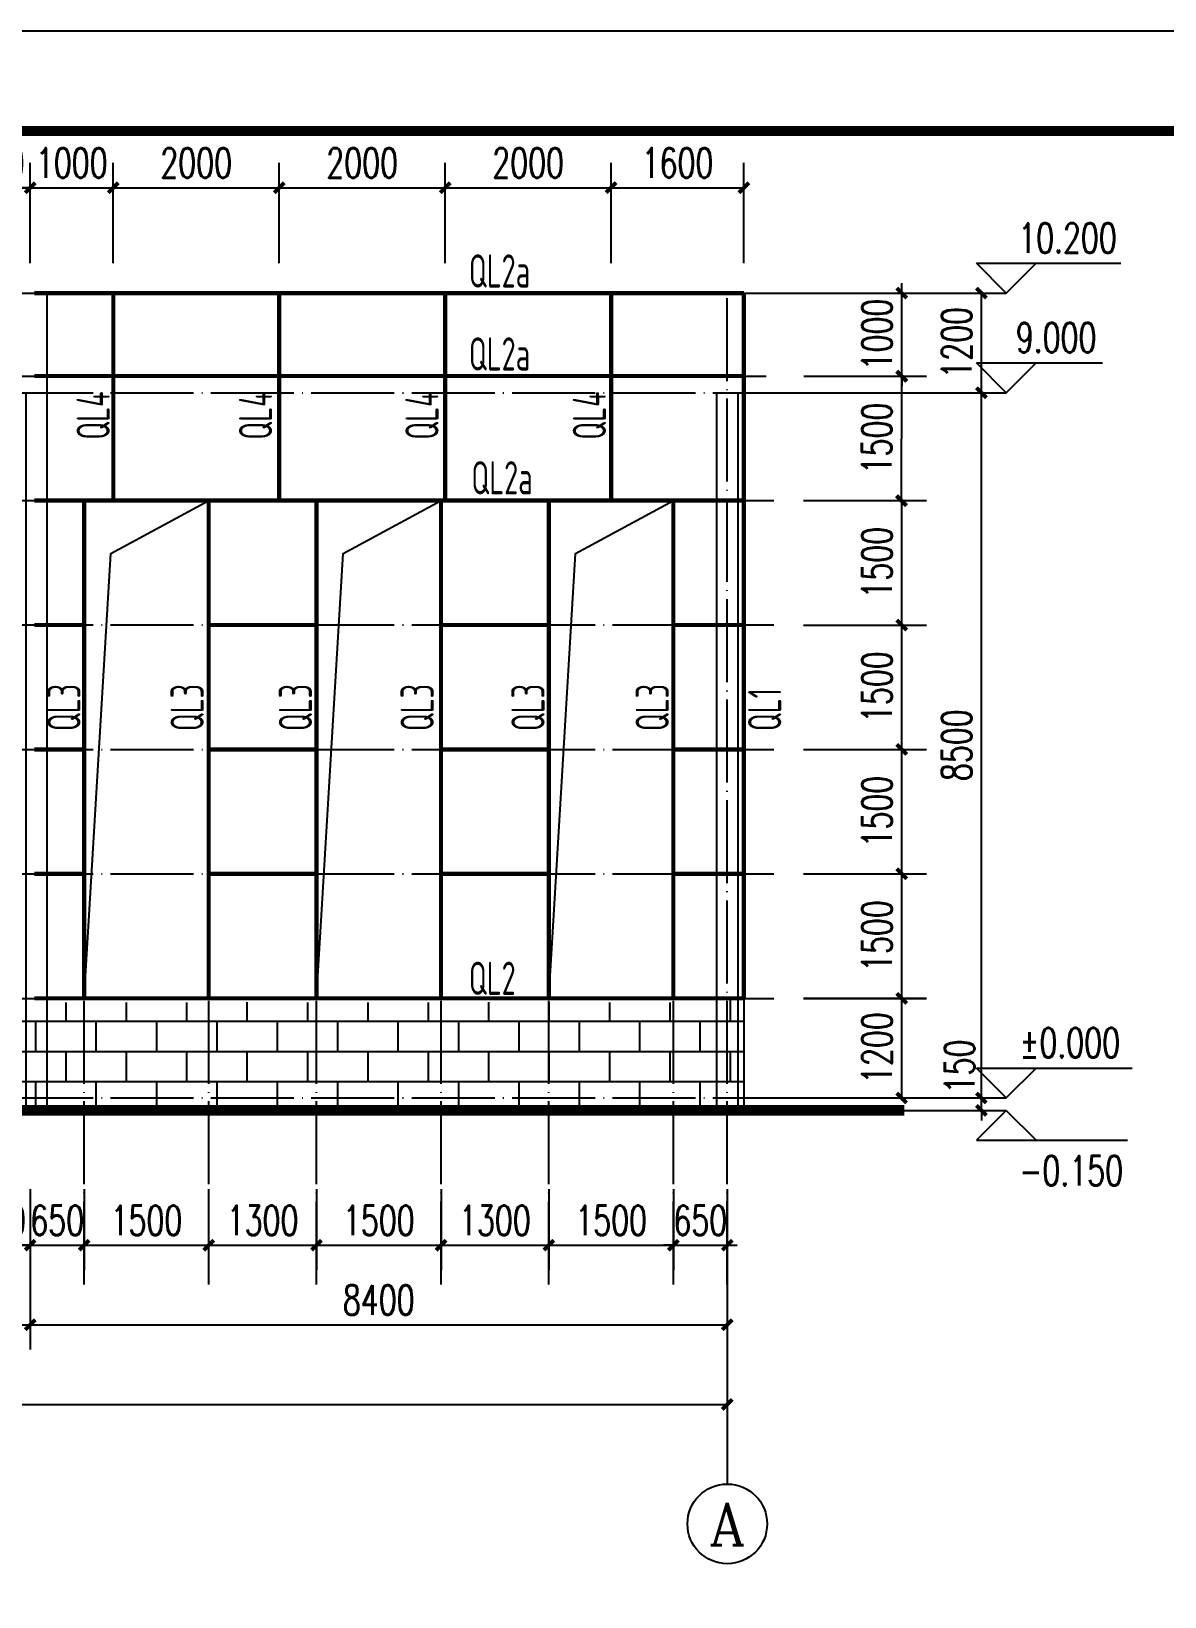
# Model space of a CAD drawing. Extents: x 14207793 to 14719554, y -1675802 to -1228715.
# Drawn here: x 14319388 to 14333046, y -1495357 to -1476490 of the extents above; entities that cross this region are included whole.
import ezdxf
from ezdxf.enums import TextEntityAlignment as Align

# ---------------------------------------------------------------- set-up
doc = ezdxf.new("R2010")
doc.units = 0
doc.header["$LTSCALE"] = 500
doc.header["$MEASUREMENT"] = 0
doc.linetypes.add('DOTE', pattern=[2.42, 2, -0.2, 0.02, -0.2])
doc.layers.get('0').update_dxf_attribs({"linetype": 'CONTINUOUS'})
doc.layers.get('DEFPOINTS').update_dxf_attribs({"color": 140, "linetype": 'CONTINUOUS'})
for name, color, linetype in [('AXIS', 3, 'CONTINUOUS'), ('AXIS_TEXT', 7, 'CONTINUOUS'), ('DIM_ELEV', 3, 'CONTINUOUS'), ('DOTE', 8, 'DOTE'), ('LAYER1', 150, 'CONTINUOUS'), ('PUB_DIM', 3, 'CONTINUOUS'), ('PUB_TEXT', 6, 'CONTINUOUS'), ('PUB_TITLE', 4, 'CONTINUOUS')]:
    doc.layers.add(name, color=color, linetype=linetype)
doc.styles.add('_TCH_AXIS', font='COMPLEX', dxfattribs={"bigfont": 'GBCBIG'})
doc.styles.add('_TCH_DIM', font='SIMPLEX', dxfattribs={"bigfont": 'GBCBIG'})
doc.styles.add('_TCH_DIM_T3', font='SIMPLEX', dxfattribs={"width": 0.705882, "bigfont": 'GBCBIG'})
doc.styles.add('TSSD_REIN', font='Tssdeng.shx', dxfattribs={"width": 0.65, "bigfont": 'hztxt.shx'})
doc.dimstyles.new('_TCH_ARCH&&120', dxfattribs={"dimtxt": 357, "dimasz": 120, "dimexe": 300, "dimexo": 360, "dimgap": 120, "dimtad": 1, "dimdec": 0, "dimzin": 0, "dimdsep": 46, "dimtxsty": '_TCH_DIM_T3', "dimblk": 'ARCHTICK', "dimcen": 0.09, "dimclrt": 7, "dimazin": 2, "dimtfac": 1, "dimtdec": 0, "dimtix": 1, "dimtmove": 2, "dimatfit": 3, "dimfxl": 0, "dimtolj": 1, "dimtzin": 0, "dimarcsym": 0})
pattern_1 = [(0, (14098172.5, -1391979.55), (0, 363.9312), []), (90, (14098172.5, -1391979.55), (-363.9312, 363.9312), [363.9312, -363.9312])]

# ---------------------------------------------------------------- blocks, each defined once
blk = doc.blocks.new('_ArchTick')
at = {"color": 0, "linetype": 'ByBlock', "const_width": 0.4}
blk.add_lwpolyline([(-0.5, -0.5), (0.5, 0.5)], dxfattribs=at)
blk = doc.blocks.new('*D194')
at = {"layer": 'DEFPOINTS', "color": 0}
for p in [(14328335, -1488146), (14329877, -1488146), (14328335, -1489346)]:
    blk.add_point(p, dxfattribs=at)
at = {"layer": 'PUB_DIM', "color": 0, "lineweight": -2}
for p, q in [((14328695, -1488146), (14330177, -1488146)), ((14329877, -1489346), (14329877, -1488146)), ((14328695, -1489346), (14330177, -1489346))]:
    blk.add_line(p, q, dxfattribs=at)
at = {"layer": 'PUB_DIM', "color": 0, "lineweight": -2, "xscale": 120, "yscale": 120, "zscale": 120}
for p, rotation in [((14329877, -1488146), 90), ((14329877, -1489346), 270)]:
    blk.add_blockref('_ArchTick', p, dxfattribs=dict(at, rotation=rotation))
at = {"layer": 'PUB_DIM', "color": 7, "insert": (14329579, -1488745), "char_height": 357, "attachment_point": 5, "rotation": 90, "style": '_TCH_DIM_T3'}
blk.add_mtext('\\A1;1200', dxfattribs=at)
blk = doc.blocks.new('*D195')
at = {"layer": 'DEFPOINTS', "color": 0}
for p in [(14328335, -1482146), (14329877, -1482146), (14328335, -1483646)]:
    blk.add_point(p, dxfattribs=at)
at = {"layer": 'PUB_DIM', "color": 0, "lineweight": -2}
for p, q in [((14328695, -1482146), (14330177, -1482146)), ((14329877, -1483646), (14329877, -1482146)), ((14328695, -1483646), (14330177, -1483646))]:
    blk.add_line(p, q, dxfattribs=at)
at = {"layer": 'PUB_DIM', "color": 0, "lineweight": -2, "xscale": 120, "yscale": 120, "zscale": 120}
for p, rotation in [((14329877, -1482146), 90), ((14329877, -1483646), 270)]:
    blk.add_blockref('_ArchTick', p, dxfattribs=dict(at, rotation=rotation))
at = {"layer": 'PUB_DIM', "color": 7, "insert": (14329579, -1482895), "char_height": 357, "attachment_point": 5, "rotation": 90, "style": '_TCH_DIM_T3'}
blk.add_mtext('\\A1;1500', dxfattribs=at)
blk = doc.blocks.new('*D196')
at = {"layer": 'DEFPOINTS', "color": 0}
for p in [(14328339, -1480646), (14329877, -1480649), (14328335, -1482146)]:
    blk.add_point(p, dxfattribs=at)
at = {"layer": 'PUB_DIM', "color": 0, "lineweight": -2}
for p, q in [((14328699, -1480646), (14330177, -1480649)), ((14329874, -1482149), (14329877, -1480649)), ((14328695, -1482146), (14330174, -1482149))]:
    blk.add_line(p, q, dxfattribs=at)
at = {"layer": 'PUB_DIM', "color": 0, "lineweight": -2, "xscale": 120, "yscale": 120, "zscale": 120}
for p, rotation in [((14329877, -1480649), 89.87631883718794), ((14329874, -1482149), 269.876318837188)]:
    blk.add_blockref('_ArchTick', p, dxfattribs=dict(at, rotation=rotation))
at = {"layer": 'PUB_DIM', "color": 7, "insert": (14329577, -1481398), "char_height": 357, "attachment_point": 5, "rotation": 89.8763, "style": '_TCH_DIM_T3'}
blk.add_mtext('\\A1;1500', dxfattribs=at)
blk = doc.blocks.new('*D197')
at = {"layer": 'DEFPOINTS', "color": 0}
for p in [(14327975, -1489346), (14330837, -1489346), (14327975, -1489496)]:
    blk.add_point(p, dxfattribs=at)
at = {"layer": 'PUB_DIM', "color": 0, "lineweight": -2}
for p, q in [((14328335, -1489346), (14331137, -1489346)), ((14330837, -1489346), (14330837, -1489226)), ((14330837, -1489496), (14330837, -1489346)), ((14328335, -1489496), (14331137, -1489496)), ((14330837, -1489496), (14330837, -1489616))]:
    blk.add_line(p, q, dxfattribs=at)
at = {"layer": 'PUB_DIM', "color": 0, "lineweight": -2, "xscale": 120, "yscale": 120, "zscale": 120}
for p, rotation in [((14330837, -1489346), 270), ((14330837, -1489496), 90)]:
    blk.add_blockref('_ArchTick', p, dxfattribs=dict(at, rotation=rotation))
at = {"layer": 'PUB_DIM', "color": 7, "insert": (14330574, -1488967), "char_height": 357, "attachment_point": 5, "rotation": 90, "style": '_TCH_DIM_T3'}
blk.add_mtext('\\A1;150', dxfattribs=at)
blk = doc.blocks.new('*D198')
at = {"layer": 'DEFPOINTS', "color": 0}
for p in [(14327975, -1480846), (14330837, -1480846), (14327975, -1489346)]:
    blk.add_point(p, dxfattribs=at)
at = {"layer": 'PUB_DIM', "color": 0, "lineweight": -2}
for p, q in [((14328335, -1480846), (14331137, -1480846)), ((14330837, -1489346), (14330837, -1480846)), ((14328335, -1489346), (14331137, -1489346))]:
    blk.add_line(p, q, dxfattribs=at)
at = {"layer": 'PUB_DIM', "color": 0, "lineweight": -2, "xscale": 120, "yscale": 120, "zscale": 120}
for p, rotation in [((14330837, -1480846), 90), ((14330837, -1489346), 270)]:
    blk.add_blockref('_ArchTick', p, dxfattribs=dict(at, rotation=rotation))
at = {"layer": 'PUB_DIM', "color": 7, "insert": (14330539, -1485095), "char_height": 357, "attachment_point": 5, "rotation": 90, "style": '_TCH_DIM_T3'}
blk.add_mtext('\\A1;8500', dxfattribs=at)
blk = doc.blocks.new('*D199')
at = {"layer": 'DEFPOINTS', "color": 0}
for p in [(14327975, -1479646), (14330837, -1479646), (14327975, -1480846)]:
    blk.add_point(p, dxfattribs=at)
at = {"layer": 'PUB_DIM', "color": 0, "lineweight": -2}
for p, q in [((14328335, -1479646), (14331137, -1479646)), ((14330837, -1480846), (14330837, -1479646)), ((14328335, -1480846), (14331137, -1480846))]:
    blk.add_line(p, q, dxfattribs=at)
at = {"layer": 'PUB_DIM', "color": 0, "lineweight": -2, "xscale": 120, "yscale": 120, "zscale": 120}
for p, rotation in [((14330837, -1479646), 90), ((14330837, -1480846), 270)]:
    blk.add_blockref('_ArchTick', p, dxfattribs=dict(at, rotation=rotation))
at = {"layer": 'PUB_DIM', "color": 7, "insert": (14330539, -1480245), "char_height": 357, "attachment_point": 5, "rotation": 90, "style": '_TCH_DIM_T3'}
blk.add_mtext('\\A1;1200', dxfattribs=at)
blk = doc.blocks.new('*D234')
at = {"layer": 'AXIS', "color": 0, "lineweight": -2}
for p, q in [((14313375, -1491160), (14313375, -1492380)), ((14319375, -1491160), (14319375, -1492380)), ((14313375, -1492080), (14319375, -1492080))]:
    blk.add_line(p, q, dxfattribs=at)
at = {"layer": 'DEFPOINTS', "color": 0}
for p in [(14313375, -1490800), (14319375, -1490800), (14319375, -1492080)]:
    blk.add_point(p, dxfattribs=at)
at = {"layer": 'AXIS', "color": 0, "lineweight": -2, "xscale": 120, "yscale": 120, "zscale": 120, "rotation": 180}
blk.add_blockref('_ArchTick', (14313375, -1492080), dxfattribs=at)
at = {"layer": 'AXIS', "color": 0, "lineweight": -2, "xscale": 120, "yscale": 120, "zscale": 120}
blk.add_blockref('_ArchTick', (14319375, -1492080), dxfattribs=at)
at = {"layer": 'AXIS', "color": 7, "insert": (14316375, -1491782), "char_height": 357, "attachment_point": 5, "style": '_TCH_DIM_T3'}
blk.add_mtext('\\A1;6000', dxfattribs=at)
blk = doc.blocks.new('*D235')
at = {"layer": 'AXIS', "color": 0, "lineweight": -2}
for p, q in [((14319375, -1491160), (14319375, -1492380)), ((14327775, -1491160), (14327775, -1492380)), ((14319375, -1492080), (14327775, -1492080))]:
    blk.add_line(p, q, dxfattribs=at)
at = {"layer": 'DEFPOINTS', "color": 0}
for p in [(14319375, -1490800), (14327775, -1490800), (14327775, -1492080)]:
    blk.add_point(p, dxfattribs=at)
at = {"layer": 'AXIS', "color": 0, "lineweight": -2, "xscale": 120, "yscale": 120, "zscale": 120, "rotation": 180}
blk.add_blockref('_ArchTick', (14319375, -1492080), dxfattribs=at)
at = {"layer": 'AXIS', "color": 0, "lineweight": -2, "xscale": 120, "yscale": 120, "zscale": 120}
blk.add_blockref('_ArchTick', (14327775, -1492080), dxfattribs=at)
at = {"layer": 'AXIS', "color": 7, "insert": (14323575, -1491782), "char_height": 357, "attachment_point": 5, "style": '_TCH_DIM_T3'}
blk.add_mtext('\\A1;8400', dxfattribs=at)
blk = doc.blocks.new('*D236')
at = {"layer": 'AXIS', "color": 0, "lineweight": -2}
for p, q in [((14217375, -1491907), (14217375, -1493340)), ((14327775, -1491960), (14327775, -1493340)), ((14217375, -1493040), (14327775, -1493040))]:
    blk.add_line(p, q, dxfattribs=at)
at = {"layer": 'DEFPOINTS', "color": 0}
for p in [(14217375, -1491547), (14327775, -1491600), (14327775, -1493040)]:
    blk.add_point(p, dxfattribs=at)
at = {"layer": 'AXIS', "color": 0, "lineweight": -2, "xscale": 120, "yscale": 120, "zscale": 120, "rotation": 180}
blk.add_blockref('_ArchTick', (14217375, -1493040), dxfattribs=at)
at = {"layer": 'AXIS', "color": 0, "lineweight": -2, "xscale": 120, "yscale": 120, "zscale": 120}
blk.add_blockref('_ArchTick', (14327775, -1493040), dxfattribs=at)
at = {"layer": 'AXIS', "color": 7, "insert": (14272575, -1492742), "char_height": 357, "attachment_point": 5, "style": '_TCH_DIM_T3'}
blk.add_mtext('\\A1;110400', dxfattribs=at)
blk = doc.blocks.new('*D315')
at = {"layer": 'AXIS', "color": 0, "lineweight": -2}
for p, q in [((14318625, -1490444), (14318625, -1491421)), ((14319375, -1490444), (14319375, -1491421)), ((14318625, -1491121), (14318505, -1491121)), ((14318625, -1491121), (14319375, -1491121)), ((14319375, -1491121), (14319495, -1491121))]:
    blk.add_line(p, q, dxfattribs=at)
at = {"layer": 'DEFPOINTS', "color": 0}
for p in [(14318625, -1490084), (14319375, -1490084), (14319375, -1491121)]:
    blk.add_point(p, dxfattribs=at)
at = {"layer": 'AXIS', "color": 0, "lineweight": -2, "xscale": 120, "yscale": 120, "zscale": 120}
blk.add_blockref('_ArchTick', (14318625, -1491121), dxfattribs=at)
at = {"layer": 'AXIS', "color": 0, "lineweight": -2, "xscale": 120, "yscale": 120, "zscale": 120, "rotation": 180}
blk.add_blockref('_ArchTick', (14319375, -1491121), dxfattribs=at)
at = {"layer": 'AXIS', "color": 7, "insert": (14319000, -1490822), "char_height": 357, "attachment_point": 5, "style": '_TCH_DIM_T3'}
blk.add_mtext('\\A1;750', dxfattribs=at)
blk = doc.blocks.new('*D316')
at = {"layer": 'AXIS', "color": 0, "lineweight": -2}
for p, q in [((14319375, -1490444), (14319375, -1491421)), ((14320025, -1490444), (14320025, -1491421)), ((14319375, -1491121), (14319255, -1491121)), ((14319375, -1491121), (14320025, -1491121)), ((14320025, -1491121), (14320145, -1491121))]:
    blk.add_line(p, q, dxfattribs=at)
at = {"layer": 'DEFPOINTS', "color": 0}
for p in [(14319375, -1490084), (14320025, -1490084), (14320025, -1491121)]:
    blk.add_point(p, dxfattribs=at)
at = {"layer": 'AXIS', "color": 0, "lineweight": -2, "xscale": 120, "yscale": 120, "zscale": 120}
blk.add_blockref('_ArchTick', (14319375, -1491121), dxfattribs=at)
at = {"layer": 'AXIS', "color": 0, "lineweight": -2, "xscale": 120, "yscale": 120, "zscale": 120, "rotation": 180}
blk.add_blockref('_ArchTick', (14320025, -1491121), dxfattribs=at)
at = {"layer": 'AXIS', "color": 7, "insert": (14319700, -1490822), "char_height": 357, "attachment_point": 5, "style": '_TCH_DIM_T3'}
blk.add_mtext('\\A1;650', dxfattribs=at)
blk = doc.blocks.new('*D317')
at = {"layer": 'AXIS', "color": 0, "lineweight": -2}
for p, q in [((14320025, -1490444), (14320025, -1491421)), ((14321525, -1490444), (14321525, -1491421)), ((14320025, -1491121), (14321525, -1491121))]:
    blk.add_line(p, q, dxfattribs=at)
at = {"layer": 'DEFPOINTS', "color": 0}
for p in [(14320025, -1490084), (14321525, -1490084), (14321525, -1491121)]:
    blk.add_point(p, dxfattribs=at)
at = {"layer": 'AXIS', "color": 0, "lineweight": -2, "xscale": 120, "yscale": 120, "zscale": 120, "rotation": 180}
blk.add_blockref('_ArchTick', (14320025, -1491121), dxfattribs=at)
at = {"layer": 'AXIS', "color": 0, "lineweight": -2, "xscale": 120, "yscale": 120, "zscale": 120}
blk.add_blockref('_ArchTick', (14321525, -1491121), dxfattribs=at)
at = {"layer": 'AXIS', "color": 7, "insert": (14320775, -1490822), "char_height": 357, "attachment_point": 5, "style": '_TCH_DIM_T3'}
blk.add_mtext('\\A1;1500', dxfattribs=at)
blk = doc.blocks.new('*D318')
at = {"layer": 'AXIS', "color": 0, "lineweight": -2}
for p, q in [((14321525, -1490444), (14321525, -1491421)), ((14322825, -1490444), (14322825, -1491421)), ((14321525, -1491121), (14322825, -1491121))]:
    blk.add_line(p, q, dxfattribs=at)
at = {"layer": 'DEFPOINTS', "color": 0}
for p in [(14321525, -1490084), (14322825, -1490084), (14322825, -1491121)]:
    blk.add_point(p, dxfattribs=at)
at = {"layer": 'AXIS', "color": 0, "lineweight": -2, "xscale": 120, "yscale": 120, "zscale": 120, "rotation": 180}
blk.add_blockref('_ArchTick', (14321525, -1491121), dxfattribs=at)
at = {"layer": 'AXIS', "color": 0, "lineweight": -2, "xscale": 120, "yscale": 120, "zscale": 120}
blk.add_blockref('_ArchTick', (14322825, -1491121), dxfattribs=at)
at = {"layer": 'AXIS', "color": 7, "insert": (14322175, -1490822), "char_height": 357, "attachment_point": 5, "style": '_TCH_DIM_T3'}
blk.add_mtext('\\A1;1300', dxfattribs=at)
blk = doc.blocks.new('*D319')
at = {"layer": 'AXIS', "color": 0, "lineweight": -2}
for p, q in [((14322825, -1490444), (14322825, -1491421)), ((14324325, -1490444), (14324325, -1491421)), ((14322825, -1491121), (14324325, -1491121))]:
    blk.add_line(p, q, dxfattribs=at)
at = {"layer": 'DEFPOINTS', "color": 0}
for p in [(14322825, -1490084), (14324325, -1490084), (14324325, -1491121)]:
    blk.add_point(p, dxfattribs=at)
at = {"layer": 'AXIS', "color": 0, "lineweight": -2, "xscale": 120, "yscale": 120, "zscale": 120, "rotation": 180}
blk.add_blockref('_ArchTick', (14322825, -1491121), dxfattribs=at)
at = {"layer": 'AXIS', "color": 0, "lineweight": -2, "xscale": 120, "yscale": 120, "zscale": 120}
blk.add_blockref('_ArchTick', (14324325, -1491121), dxfattribs=at)
at = {"layer": 'AXIS', "color": 7, "insert": (14323575, -1490822), "char_height": 357, "attachment_point": 5, "style": '_TCH_DIM_T3'}
blk.add_mtext('\\A1;1500', dxfattribs=at)
blk = doc.blocks.new('*D320')
at = {"layer": 'AXIS', "color": 0, "lineweight": -2}
for p, q in [((14324325, -1490444), (14324325, -1491421)), ((14325625, -1490444), (14325625, -1491421)), ((14324325, -1491121), (14325625, -1491121))]:
    blk.add_line(p, q, dxfattribs=at)
at = {"layer": 'DEFPOINTS', "color": 0}
for p in [(14324325, -1490084), (14325625, -1490084), (14325625, -1491121)]:
    blk.add_point(p, dxfattribs=at)
at = {"layer": 'AXIS', "color": 0, "lineweight": -2, "xscale": 120, "yscale": 120, "zscale": 120, "rotation": 180}
blk.add_blockref('_ArchTick', (14324325, -1491121), dxfattribs=at)
at = {"layer": 'AXIS', "color": 0, "lineweight": -2, "xscale": 120, "yscale": 120, "zscale": 120}
blk.add_blockref('_ArchTick', (14325625, -1491121), dxfattribs=at)
at = {"layer": 'AXIS', "color": 7, "insert": (14324975, -1490822), "char_height": 357, "attachment_point": 5, "style": '_TCH_DIM_T3'}
blk.add_mtext('\\A1;1300', dxfattribs=at)
blk = doc.blocks.new('*D321')
at = {"layer": 'AXIS', "color": 0, "lineweight": -2}
for p, q in [((14325625, -1490444), (14325625, -1491421)), ((14327125, -1490444), (14327125, -1491421)), ((14325625, -1491121), (14327125, -1491121))]:
    blk.add_line(p, q, dxfattribs=at)
at = {"layer": 'DEFPOINTS', "color": 0}
for p in [(14325625, -1490084), (14327125, -1490084), (14327125, -1491121)]:
    blk.add_point(p, dxfattribs=at)
at = {"layer": 'AXIS', "color": 0, "lineweight": -2, "xscale": 120, "yscale": 120, "zscale": 120, "rotation": 180}
blk.add_blockref('_ArchTick', (14325625, -1491121), dxfattribs=at)
at = {"layer": 'AXIS', "color": 0, "lineweight": -2, "xscale": 120, "yscale": 120, "zscale": 120}
blk.add_blockref('_ArchTick', (14327125, -1491121), dxfattribs=at)
at = {"layer": 'AXIS', "color": 7, "insert": (14326375, -1490822), "char_height": 357, "attachment_point": 5, "style": '_TCH_DIM_T3'}
blk.add_mtext('\\A1;1500', dxfattribs=at)
blk = doc.blocks.new('*D322')
at = {"layer": 'AXIS', "color": 0, "lineweight": -2}
for p, q in [((14327125, -1490444), (14327125, -1491421)), ((14327775, -1490444), (14327775, -1491421)), ((14327125, -1491121), (14327005, -1491121)), ((14327125, -1491121), (14327775, -1491121)), ((14327775, -1491121), (14327895, -1491121))]:
    blk.add_line(p, q, dxfattribs=at)
at = {"layer": 'DEFPOINTS', "color": 0}
for p in [(14327125, -1490084), (14327775, -1490084), (14327775, -1491121)]:
    blk.add_point(p, dxfattribs=at)
at = {"layer": 'AXIS', "color": 0, "lineweight": -2, "xscale": 120, "yscale": 120, "zscale": 120}
blk.add_blockref('_ArchTick', (14327125, -1491121), dxfattribs=at)
at = {"layer": 'AXIS', "color": 0, "lineweight": -2, "xscale": 120, "yscale": 120, "zscale": 120, "rotation": 180}
blk.add_blockref('_ArchTick', (14327775, -1491121), dxfattribs=at)
at = {"layer": 'AXIS', "color": 7, "insert": (14327450, -1490822), "char_height": 357, "attachment_point": 5, "style": '_TCH_DIM_T3'}
blk.add_mtext('\\A1;650', dxfattribs=at)
blk = doc.blocks.new('*D327')
at = {"layer": 'DEFPOINTS', "color": 0}
for p in [(14328339, -1479646), (14329877, -1479646), (14328339, -1480646)]:
    blk.add_point(p, dxfattribs=at)
at = {"layer": 'PUB_DIM', "color": 0, "lineweight": -2}
for p, q in [((14329877, -1479646), (14329877, -1479526)), ((14328699, -1479646), (14330177, -1479646)), ((14329877, -1480646), (14329877, -1479646)), ((14328699, -1480646), (14330177, -1480646)), ((14329877, -1480646), (14329877, -1480766))]:
    blk.add_line(p, q, dxfattribs=at)
at = {"layer": 'PUB_DIM', "color": 0, "lineweight": -2, "xscale": 120, "yscale": 120, "zscale": 120}
for p, rotation in [((14329877, -1479646), 270), ((14329877, -1480646), 90)]:
    blk.add_blockref('_ArchTick', p, dxfattribs=dict(at, rotation=rotation))
at = {"layer": 'PUB_DIM', "color": 7, "insert": (14329579, -1480145), "char_height": 357, "attachment_point": 5, "rotation": 90, "style": '_TCH_DIM_T3'}
blk.add_mtext('\\A1;1000', dxfattribs=at)
blk = doc.blocks.new('*D328')
at = {"layer": 'DEFPOINTS', "color": 0}
for p in [(14328335, -1483646), (14329877, -1483646), (14328335, -1485146)]:
    blk.add_point(p, dxfattribs=at)
at = {"layer": 'PUB_DIM', "color": 0, "lineweight": -2}
for p, q in [((14328695, -1483646), (14330177, -1483646)), ((14329877, -1485146), (14329877, -1483646)), ((14328695, -1485146), (14330177, -1485146))]:
    blk.add_line(p, q, dxfattribs=at)
at = {"layer": 'PUB_DIM', "color": 0, "lineweight": -2, "xscale": 120, "yscale": 120, "zscale": 120}
for p, rotation in [((14329877, -1483646), 90), ((14329877, -1485146), 270)]:
    blk.add_blockref('_ArchTick', p, dxfattribs=dict(at, rotation=rotation))
at = {"layer": 'PUB_DIM', "color": 7, "insert": (14329579, -1484395), "char_height": 357, "attachment_point": 5, "rotation": 90, "style": '_TCH_DIM_T3'}
blk.add_mtext('\\A1;1500', dxfattribs=at)
blk = doc.blocks.new('*D329')
at = {"layer": 'DEFPOINTS', "color": 0}
for p in [(14328335, -1485146), (14329877, -1485146), (14328335, -1486645)]:
    blk.add_point(p, dxfattribs=at)
at = {"layer": 'PUB_DIM', "color": 0, "lineweight": -2}
for p, q in [((14328695, -1485146), (14330177, -1485146)), ((14329877, -1486645), (14329877, -1485146)), ((14328695, -1486645), (14330177, -1486645))]:
    blk.add_line(p, q, dxfattribs=at)
at = {"layer": 'PUB_DIM', "color": 0, "lineweight": -2, "xscale": 120, "yscale": 120, "zscale": 120}
for p, rotation in [((14329877, -1485146), 90), ((14329877, -1486645), 270)]:
    blk.add_blockref('_ArchTick', p, dxfattribs=dict(at, rotation=rotation))
at = {"layer": 'PUB_DIM', "color": 7, "insert": (14329579, -1485895), "char_height": 357, "attachment_point": 5, "rotation": 90, "style": '_TCH_DIM_T3'}
blk.add_mtext('\\A1;1500', dxfattribs=at)
blk = doc.blocks.new('*D330')
at = {"layer": 'DEFPOINTS', "color": 0}
for p in [(14328335, -1486645), (14329877, -1486645), (14328335, -1488145)]:
    blk.add_point(p, dxfattribs=at)
at = {"layer": 'PUB_DIM', "color": 0, "lineweight": -2}
for p, q in [((14328695, -1486645), (14330177, -1486645)), ((14329877, -1488145), (14329877, -1486645)), ((14328695, -1488145), (14330177, -1488145))]:
    blk.add_line(p, q, dxfattribs=at)
at = {"layer": 'PUB_DIM', "color": 0, "lineweight": -2, "xscale": 120, "yscale": 120, "zscale": 120}
for p, rotation in [((14329877, -1486645), 90), ((14329877, -1488145), 270)]:
    blk.add_blockref('_ArchTick', p, dxfattribs=dict(at, rotation=rotation))
at = {"layer": 'PUB_DIM', "color": 7, "insert": (14329579, -1487395), "char_height": 357, "attachment_point": 5, "rotation": 90, "style": '_TCH_DIM_T3'}
blk.add_mtext('\\A1;1500', dxfattribs=at)
blk = doc.blocks.new('*D930')
at = {"layer": 'DEFPOINTS', "color": 0}
for p in [(14319375, -1478375), (14318375, -1479646), (14319375, -1479646)]:
    blk.add_point(p, dxfattribs=at)
at = {"layer": 'PUB_DIM', "color": 0, "lineweight": -2}
for p, q in [((14318375, -1479286), (14318375, -1478075)), ((14319375, -1479286), (14319375, -1478075)), ((14318375, -1478375), (14318255, -1478375)), ((14318375, -1478375), (14319375, -1478375)), ((14319375, -1478375), (14319495, -1478375))]:
    blk.add_line(p, q, dxfattribs=at)
at = {"layer": 'PUB_DIM', "color": 0, "lineweight": -2, "xscale": 120, "yscale": 120, "zscale": 120}
blk.add_blockref('_ArchTick', (14318375, -1478375), dxfattribs=at)
at = {"layer": 'PUB_DIM', "color": 0, "lineweight": -2, "xscale": 120, "yscale": 120, "zscale": 120, "rotation": 180}
blk.add_blockref('_ArchTick', (14319375, -1478375), dxfattribs=at)
at = {"layer": 'PUB_DIM', "color": 7, "insert": (14318875, -1478076), "char_height": 357, "attachment_point": 5, "style": '_TCH_DIM_T3'}
blk.add_mtext('\\A1;1000', dxfattribs=at)
blk = doc.blocks.new('*D931')
at = {"layer": 'DEFPOINTS', "color": 0}
for p in [(14320375, -1478375), (14319375, -1479646), (14320375, -1479646)]:
    blk.add_point(p, dxfattribs=at)
at = {"layer": 'PUB_DIM', "color": 0, "lineweight": -2}
for p, q in [((14319375, -1479286), (14319375, -1478075)), ((14320375, -1479286), (14320375, -1478075)), ((14319375, -1478375), (14319255, -1478375)), ((14319375, -1478375), (14320375, -1478375)), ((14320375, -1478375), (14320495, -1478375))]:
    blk.add_line(p, q, dxfattribs=at)
at = {"layer": 'PUB_DIM', "color": 0, "lineweight": -2, "xscale": 120, "yscale": 120, "zscale": 120}
blk.add_blockref('_ArchTick', (14319375, -1478375), dxfattribs=at)
at = {"layer": 'PUB_DIM', "color": 0, "lineweight": -2, "xscale": 120, "yscale": 120, "zscale": 120, "rotation": 180}
blk.add_blockref('_ArchTick', (14320375, -1478375), dxfattribs=at)
at = {"layer": 'PUB_DIM', "color": 7, "insert": (14319875, -1478076), "char_height": 357, "attachment_point": 5, "style": '_TCH_DIM_T3'}
blk.add_mtext('\\A1;1000', dxfattribs=at)
blk = doc.blocks.new('*D932')
at = {"layer": 'DEFPOINTS', "color": 0}
for p in [(14322375, -1478375), (14320375, -1479646), (14322375, -1479646)]:
    blk.add_point(p, dxfattribs=at)
at = {"layer": 'PUB_DIM', "color": 0, "lineweight": -2}
for p, q in [((14320375, -1479286), (14320375, -1478075)), ((14322375, -1479286), (14322375, -1478075)), ((14320375, -1478375), (14322375, -1478375))]:
    blk.add_line(p, q, dxfattribs=at)
at = {"layer": 'PUB_DIM', "color": 0, "lineweight": -2, "xscale": 120, "yscale": 120, "zscale": 120, "rotation": 180}
blk.add_blockref('_ArchTick', (14320375, -1478375), dxfattribs=at)
at = {"layer": 'PUB_DIM', "color": 0, "lineweight": -2, "xscale": 120, "yscale": 120, "zscale": 120}
blk.add_blockref('_ArchTick', (14322375, -1478375), dxfattribs=at)
at = {"layer": 'PUB_DIM', "color": 7, "insert": (14321375, -1478076), "char_height": 357, "attachment_point": 5, "style": '_TCH_DIM_T3'}
blk.add_mtext('\\A1;2000', dxfattribs=at)
blk = doc.blocks.new('*D933')
at = {"layer": 'DEFPOINTS', "color": 0}
for p in [(14324375, -1478375), (14322375, -1479646), (14324375, -1479646)]:
    blk.add_point(p, dxfattribs=at)
at = {"layer": 'PUB_DIM', "color": 0, "lineweight": -2}
for p, q in [((14322375, -1479286), (14322375, -1478075)), ((14324375, -1479286), (14324375, -1478075)), ((14322375, -1478375), (14324375, -1478375))]:
    blk.add_line(p, q, dxfattribs=at)
at = {"layer": 'PUB_DIM', "color": 0, "lineweight": -2, "xscale": 120, "yscale": 120, "zscale": 120, "rotation": 180}
blk.add_blockref('_ArchTick', (14322375, -1478375), dxfattribs=at)
at = {"layer": 'PUB_DIM', "color": 0, "lineweight": -2, "xscale": 120, "yscale": 120, "zscale": 120}
blk.add_blockref('_ArchTick', (14324375, -1478375), dxfattribs=at)
at = {"layer": 'PUB_DIM', "color": 7, "insert": (14323375, -1478076), "char_height": 357, "attachment_point": 5, "style": '_TCH_DIM_T3'}
blk.add_mtext('\\A1;2000', dxfattribs=at)
blk = doc.blocks.new('*D934')
at = {"layer": 'DEFPOINTS', "color": 0}
for p in [(14326375, -1478375), (14324375, -1479646), (14326375, -1479646)]:
    blk.add_point(p, dxfattribs=at)
at = {"layer": 'PUB_DIM', "color": 0, "lineweight": -2}
for p, q in [((14324375, -1479286), (14324375, -1478075)), ((14326375, -1479286), (14326375, -1478075)), ((14324375, -1478375), (14326375, -1478375))]:
    blk.add_line(p, q, dxfattribs=at)
at = {"layer": 'PUB_DIM', "color": 0, "lineweight": -2, "xscale": 120, "yscale": 120, "zscale": 120, "rotation": 180}
blk.add_blockref('_ArchTick', (14324375, -1478375), dxfattribs=at)
at = {"layer": 'PUB_DIM', "color": 0, "lineweight": -2, "xscale": 120, "yscale": 120, "zscale": 120}
blk.add_blockref('_ArchTick', (14326375, -1478375), dxfattribs=at)
at = {"layer": 'PUB_DIM', "color": 7, "insert": (14325375, -1478076), "char_height": 357, "attachment_point": 5, "style": '_TCH_DIM_T3'}
blk.add_mtext('\\A1;2000', dxfattribs=at)
blk = doc.blocks.new('*D935')
at = {"layer": 'DEFPOINTS', "color": 0}
for p in [(14327975, -1478375), (14326375, -1479646), (14327975, -1479646)]:
    blk.add_point(p, dxfattribs=at)
at = {"layer": 'PUB_DIM', "color": 0, "lineweight": -2}
for p, q in [((14326375, -1479286), (14326375, -1478075)), ((14327975, -1479286), (14327975, -1478075)), ((14326375, -1478375), (14327975, -1478375))]:
    blk.add_line(p, q, dxfattribs=at)
at = {"layer": 'PUB_DIM', "color": 0, "lineweight": -2, "xscale": 120, "yscale": 120, "zscale": 120, "rotation": 180}
blk.add_blockref('_ArchTick', (14326375, -1478375), dxfattribs=at)
at = {"layer": 'PUB_DIM', "color": 0, "lineweight": -2, "xscale": 120, "yscale": 120, "zscale": 120}
blk.add_blockref('_ArchTick', (14327975, -1478375), dxfattribs=at)
at = {"layer": 'PUB_DIM', "color": 7, "insert": (14327175, -1478076), "char_height": 357, "attachment_point": 5, "style": '_TCH_DIM_T3'}
blk.add_mtext('\\A1;1600', dxfattribs=at)

msp = doc.modelspace()

# ---------------------------------------------------------------- hatches: boundary and pattern name
h = msp.add_hatch()
h.set_pattern_fill('AR-B816', color=146, scale=300)
h.set_pattern_definition(pattern_1)
h.paths.add_polyline_path([(14319575.29, -1488145.5), (14318675.29, -1488145.5), (14318675.29, -1488195.5), (14317075.29, -1488195.5), (14315675.29, -1488186.1), (14315675.29, -1488195.5), (14314075.29, -1488195.5), (14312675.29, -1488179.77), (14312675.29, -1488195.5), (14311075.29, -1488195.5), (14309625.29, -1488145.5), (14309625.29, -1489345.5), (14310375.29, -1489345.5), (14310375.29, -1489495.5), (14319575.29, -1489495.5)])
h.paths.add_polyline_path([(14308125.29, -1488145.5), (14306625.29, -1488145.5), (14306625.29, -1489345.5), (14308125.29, -1489345.5)])
h.paths.add_polyline_path([(14302125.29, -1488145.5), (14300675.29, -1488145.5), (14300675.29, -1488195.5), (14299075.29, -1488195.5), (14297675.29, -1488192.75), (14297675.29, -1488195.5), (14296075.29, -1488195.5), (14294675.29, -1488192.38), (14294675.29, -1488195.5), (14293075.29, -1488195.5), (14291675.29, -1488191.9), (14291675.29, -1488195.5), (14290075.29, -1488195.5), (14288675.29, -1488191.24), (14288675.29, -1488195.5), (14287075.29, -1488195.5), (14285675.29, -1488190.3), (14285675.29, -1488195.5), (14284075.29, -1488195.5), (14282675.29, -1488188.8), (14282675.29, -1488195.5), (14281075.29, -1488195.5), (14279675.29, -1488186.1), (14279675.29, -1488195.5), (14278075.29, -1488195.5), (14276675.29, -1488179.77), (14276675.29, -1488195.5), (14275075.29, -1488195.5), (14273625.29, -1488145.5), (14273625.29, -1489345.5), (14274375.29, -1489345.5), (14274375.29, -1489495.5), (14301375.29, -1489495.5), (14301375.29, -1489345.5), (14302125.29, -1489345.5)])
h = msp.add_hatch()
h.set_pattern_fill('AR-B816', color=146, scale=300)
h.set_pattern_definition(pattern_1)
h.paths.add_polyline_path([(14327975.29, -1488145.5), (14327175.29, -1488145.5), (14327175.29, -1488195.5), (14325575.29, -1488195.5), (14324375.29, -1488191.74), (14324375.29, -1488195.5), (14322775.29, -1488195.5), (14321575.29, -1488190.94), (14321575.29, -1488195.5), (14319975.29, -1488195.5), (14319575.29, -1488193.57), (14319575.29, -1489495.5), (14327975.29, -1489495.5)])

# ---------------------------------------------------------------- linework, layer by layer
for p, q in [((14217175.29, -1479645.5), (14327975.29, -1479645.5)), ((14319575.29, -1479645.5), (14319575.29, -1489495.5)), ((14327975.29, -1479645.5), (14327975.29, -1489495.5)), ((14309625.29, -1488145.5), (14327975.29, -1488145.5))]:
    msp.add_line(p, q)
for points in [[(14217175.29, -1489495.5), (14217175.29, -1479645.5), (14319575.29, -1479645.5), (14319575.29, -1489495.5)], [(14319575.29, -1479645.5), (14327975.29, -1479645.5), (14327975.29, -1489495.5)]]:
    msp.add_lwpolyline(points)
at = {"color": 3, "const_width": 50}
for points in [[(14327975.29, -1479645.5), (14319425.29, -1479645.5)], [(14320375.29, -1479645.5), (14320375.29, -1482145.5)], [(14322375.29, -1479645.5), (14322375.29, -1482145.5)], [(14324375.29, -1479645.5), (14324375.29, -1482145.5)], [(14326375.29, -1479645.5), (14326375.29, -1482145.5)], [(14327975.29, -1479645.5), (14327975.29, -1488145.5)], [(14327975.29, -1480645.5), (14319425.29, -1480645.5)], [(14327975.29, -1482145.5), (14319425.29, -1482145.5)], [(14320025.29, -1482145.5), (14320025.29, -1488145.5)], [(14321525.29, -1482145.5), (14321525.29, -1488145.5)], [(14322825.29, -1482145.5), (14322825.29, -1488145.5)], [(14324325.29, -1482145.5), (14324325.29, -1488145.5)], [(14325625.29, -1482145.5), (14325625.29, -1488145.5)], [(14327125.29, -1482145.5), (14327125.29, -1488145.5)], [(14320025.29, -1483645.5), (14319425.29, -1483645.5)], [(14322825.29, -1483645.5), (14321525.29, -1483645.5)], [(14325625.29, -1483645.5), (14324325.29, -1483645.5)], [(14327975.29, -1483645.5), (14327125.29, -1483645.5)], [(14320025.29, -1485145.5), (14319425.29, -1485145.5)], [(14322825.29, -1485145.5), (14321525.29, -1485145.5)], [(14325625.29, -1485145.5), (14324325.29, -1485145.5)], [(14327975.29, -1485145.5), (14327125.29, -1485145.5)], [(14320025.29, -1486645.5), (14319425.29, -1486645.5)], [(14322825.29, -1486645.5), (14321525.29, -1486645.5)], [(14325625.29, -1486645.5), (14324325.29, -1486645.5)], [(14327975.29, -1486645.5), (14327125.29, -1486645.5)], [(14327975.29, -1488145.5), (14319425.29, -1488145.5)]]:
    msp.add_lwpolyline(points, dxfattribs=at)
for points in [[(14319325.29, -1480845.5), (14319575.29, -1480845.5), (14319575.29, -1489495.5), (14319325.29, -1489495.5)], [(14327650.29, -1480845.5), (14327900.29, -1480845.5), (14327900.29, -1489495.5), (14327650.29, -1489495.5)]]:
    msp.add_lwpolyline(points, close=True)
at = {"color": 6}
for points in [[(14320025.29, -1488145.5), (14320345.15, -1482785.5), (14321525.29, -1482145.5)], [(14322825.29, -1488145.5), (14323145.15, -1482785.5), (14324325.29, -1482145.5)], [(14325625.29, -1488145.5), (14325945.15, -1482785.5), (14327125.29, -1482145.5)]]:
    msp.add_lwpolyline(points, dxfattribs=at)
at = {"const_width": 130}
msp.add_lwpolyline([(14329907.65, -1489495.5), (14214085.15, -1489495.5)], dxfattribs=at)
at = {"layer": 'AXIS'}
msp.add_line((14327775.29, -1491600), (14327775.29, -1494000), dxfattribs=at)
msp.add_circle((14327775.29, -1494480), 480, dxfattribs=at)
at = {"layer": 'DIM_ELEV'}
for p, q in [((14331137.07, -1479645.5), (14330777.07, -1479285.5)), ((14330777.07, -1479285.5), (14332517.07, -1479285.5)), ((14331137.07, -1479645.5), (14331497.07, -1479285.5)), ((14331137.07, -1480845.5), (14330777.07, -1480485.5)), ((14330777.07, -1480485.5), (14332296.27, -1480485.5)), ((14331137.07, -1480845.5), (14331497.07, -1480485.5)), ((14331137.07, -1489345.5), (14330777.07, -1488985.5)), ((14330777.07, -1488985.5), (14332655.07, -1488985.5)), ((14331137.07, -1489345.5), (14331497.07, -1488985.5)), ((14331137.07, -1489495.5), (14330777.07, -1489855.5)), ((14331137.07, -1489495.5), (14331497.07, -1489855.5)), ((14330777.07, -1489855.5), (14332599.87, -1489855.5))]:
    msp.add_line(p, q, dxfattribs=at)
at = {"layer": 'DOTE'}
for p, q in [((14216281.78, -1479645.5), (14328335.29, -1479645.5)), ((14320375.29, -1482145.5), (14320375.29, -1479645.5)), ((14322375.29, -1482159.31), (14322375.29, -1479645.5)), ((14324375.29, -1482145.5), (14324375.29, -1479645.5)), ((14326375.29, -1482145.5), (14326375.29, -1479645.5)), ((14327775.29, -1491595.5), (14327775.29, -1479645.5)), ((14215921.78, -1480645.5), (14328338.52, -1480645.5)), ((14216281.78, -1480845.5), (14328335.29, -1480845.5)), ((14216281.78, -1482145.5), (14328335.29, -1482145.5)), ((14216281.78, -1482145.5), (14328335.29, -1482145.5)), ((14320025.29, -1491595.5), (14320025.29, -1482095.5)), ((14321525.29, -1491595.5), (14321525.29, -1482095.5)), ((14322825.29, -1491595.5), (14322825.29, -1482095.5)), ((14324325.29, -1491595.5), (14324325.29, -1482095.5)), ((14325625.29, -1491595.5), (14325625.29, -1482095.5)), ((14327125.29, -1491595.5), (14327125.29, -1482095.5)), ((14216281.78, -1483645.5), (14328335.29, -1483645.5)), ((14216281.78, -1485145.5), (14328335.29, -1485145.5)), ((14216281.78, -1486645.5), (14328335.29, -1486645.5)), ((14216281.78, -1488145.5), (14328335.29, -1488145.5)), ((14216281.78, -1489345.5), (14328335.29, -1489345.5))]:
    msp.add_line(p, q, dxfattribs=at)
at = {"layer": 'PUB_TITLE'}
msp.add_lwpolyline([(14350472.5, -1476490), (14207792.5, -1476490), (14207792.5, -1526890), (14350472.5, -1526890)], close=True, dxfattribs=at)
at = {"layer": 'PUB_TITLE', "const_width": 120}
msp.add_lwpolyline([(14349272.5, -1477690), (14210792.5, -1477690), (14210792.5, -1525690), (14349272.5, -1525690)], close=True, dxfattribs=at)

# ---------------------------------------------------------------- texts
at = {"layer": 'AXIS_TEXT', "style": '_TCH_AXIS'}
msp.add_text('A', height=510.22, dxfattribs=at).set_placement((14327556.62, -1494735.11), (14327993.95, -1494735.11), align=Align.FIT)
at = {"layer": 'LAYER1', "color": 6, "style": 'TSSD_REIN', "width": 0.65}
for s, p in [('QL2a', (14324660.46, -1479578.33)), ('QL2a', (14324660.46, -1480578.33)), ('QL2a', (14324690.46, -1482070.83)), ('QL2', (14324660.46, -1488103.33))]:
    msp.add_text(s, height=400, dxfattribs=at).set_placement(p)
at = {"layer": 'LAYER1', "color": 3, "style": 'TSSD_REIN', "width": 0.65}
for s, p in [('QL4', (14320332.79, -1481412.5)), ('QL4', (14322290.29, -1481412.5)), ('QL4', (14324295.29, -1481412.5)), ('QL4', (14326312.79, -1481412.5)), ('QL3', (14319980.46, -1484925.33)), ('QL3', (14321465.46, -1484925.33)), ('QL3', (14322770.46, -1484925.33)), ('QL3', (14324237.96, -1484925.33)), ('QL3', (14325572.96, -1484925.33)), ('QL3', (14327070.46, -1484925.33)), ('QL1', (14328425.46, -1484925.33))]:
    msp.add_text(s, height=400, rotation=90, dxfattribs=at).set_placement(p)
at = {"layer": 'PUB_TEXT', "style": '_TCH_DIM', "width": 0.705882}
for s, p in [('10.200', (14331281.07, -1479159.5)), ('9.000', (14331252.27, -1480359.5)), ('%%P0.000', (14331299.07, -1488859.5)), ('-0.150', (14331291.87, -1490401.5))]:
    msp.add_text(s, height=357, dxfattribs=at).set_placement(p)

# ---------------------------------------------------------------- dimensions: what is measured, and where the dimension line sits
at = {"layer": 'AXIS'}
for base, p1, p2, picture, middle in [((14319375.29, -1491121), (14318625.29, -1490083.5), (14319375.29, -1490083.5), '*D315', (14319000.29, -1490822.5)), ((14320025.29, -1491121), (14319375.29, -1490083.5), (14320025.29, -1490083.5), '*D316', (14319700.29, -1490822.5)), ((14321525.29, -1491121), (14320025.29, -1490083.5), (14321525.29, -1490083.5), '*D317', (14320775.29, -1490822.5)), ((14322825.29, -1491121), (14321525.29, -1490083.5), (14322825.29, -1490083.5), '*D318', (14322175.29, -1490822.5)), ((14324325.29, -1491121), (14322825.29, -1490083.5), (14324325.29, -1490083.5), '*D319', (14323575.29, -1490822.5)), ((14325625.29, -1491121), (14324325.29, -1490083.5), (14325625.29, -1490083.5), '*D320', (14324975.29, -1490822.5)), ((14327125.29, -1491121), (14325625.29, -1490083.5), (14327125.29, -1490083.5), '*D321', (14326375.29, -1490822.5)), ((14327775.29, -1491121), (14327125.29, -1490083.5), (14327775.29, -1490083.5), '*D322', (14327450.29, -1490822.5)), ((14319375.29, -1492080.5), (14313375.29, -1490800.5), (14319375.29, -1490800.5), '*D234', (14316375.29, -1491782)), ((14327775.29, -1492080.5), (14319375.29, -1490800.5), (14327775.29, -1490800.5), '*D235', (14323575.29, -1491782)), ((14327775.29, -1493040), (14217375.29, -1491546.75), (14327775.29, -1491600), '*D236', (14272575.29, -1492741.5))]:
    dim = msp.add_linear_dim(base=base, p1=p1, p2=p2, dimstyle='_TCH_ARCH&&120', dxfattribs=at)
    dim.commit()
    dim.dimension.update_dxf_attribs({"geometry": picture, "text_midpoint": middle})
at = {"layer": 'PUB_DIM'}
for base, p1, p2, picture, middle in [((14319375.29, -1478375), (14318375.29, -1479645.5), (14319375.29, -1479645.5), '*D930', (14318875.29, -1478076.5)), ((14320375.29, -1478375), (14319375.29, -1479645.5), (14320375.29, -1479645.5), '*D931', (14319875.29, -1478076.5)), ((14322375.29, -1478375), (14320375.29, -1479645.5), (14322375.29, -1479645.5), '*D932', (14321375.29, -1478076.5)), ((14324375.29, -1478375), (14322375.29, -1479645.5), (14324375.29, -1479645.5), '*D933', (14323375.29, -1478076.5)), ((14326375.29, -1478375), (14324375.29, -1479645.5), (14326375.29, -1479645.5), '*D934', (14325375.29, -1478076.5)), ((14327975.29, -1478375), (14326375.29, -1479645.5), (14327975.29, -1479645.5), '*D935', (14327175.29, -1478076.5))]:
    dim = msp.add_linear_dim(base=base, p1=p1, p2=p2, dimstyle='_TCH_ARCH&&120', dxfattribs=at)
    dim.commit()
    dim.dimension.update_dxf_attribs({"geometry": picture, "text_midpoint": middle})
for p1, p2, distance, picture, middle in [((14327975.29, -1480845.5), (14327975.29, -1479645.5), -2861.78, '*D199', (14330538.57, -1480245.5)), ((14328335.29, -1482145.5), (14328338.52, -1480645.5), -1538.97, '*D196', (14329577.37, -1481398.18)), ((14327975.29, -1489345.5), (14327975.29, -1480845.5), -2861.78, '*D198', (14330538.57, -1485095.5)), ((14328335.29, -1483645.5), (14328335.29, -1482145.5), -1541.78, '*D195', (14329578.57, -1482895.5)), ((14328335.29, -1485145.5), (14328335.29, -1483645.5), -1541.78, '*D328', (14329578.57, -1484395.5)), ((14328335.29, -1486645.5), (14328335.29, -1485145.5), -1541.78, '*D329', (14329578.57, -1485895.5)), ((14328335.29, -1488145.5), (14328335.29, -1486645.5), -1541.78, '*D330', (14329578.57, -1487395.5)), ((14328335.29, -1489345.5), (14328335.29, -1488145.5), -1541.78, '*D194', (14329578.57, -1488745.5))]:
    dim = msp.add_aligned_dim(p1=p1, p2=p2, distance=distance, dimstyle='_TCH_ARCH&&120', dxfattribs=at)
    dim.commit()
    dim.dimension.update_dxf_attribs({"geometry": picture, "text_midpoint": middle})
dim = msp.add_linear_dim(base=(14329877.49, -1479645.5), p1=(14328338.52, -1480645.5), p2=(14328338.52, -1479645.5), angle=90, dimstyle='_TCH_ARCH&&120', dxfattribs=at)
dim.commit()
dim.dimension.update_dxf_attribs({"geometry": '*D327', "text_midpoint": (14329578.99, -1480145.5)})
dim = msp.add_linear_dim(base=(14330837.07, -1489345.5), p1=(14327975.29, -1489495.5), p2=(14327975.29, -1489345.5), angle=90, dimstyle='_TCH_ARCH&&120', dxfattribs=at)
dim.commit()
dim.dimension.update_dxf_attribs({"geometry": '*D197', "text_midpoint": (14330574.1, -1488966.54), "dimtype": 161})

doc.saveas('drawing.dxf')
